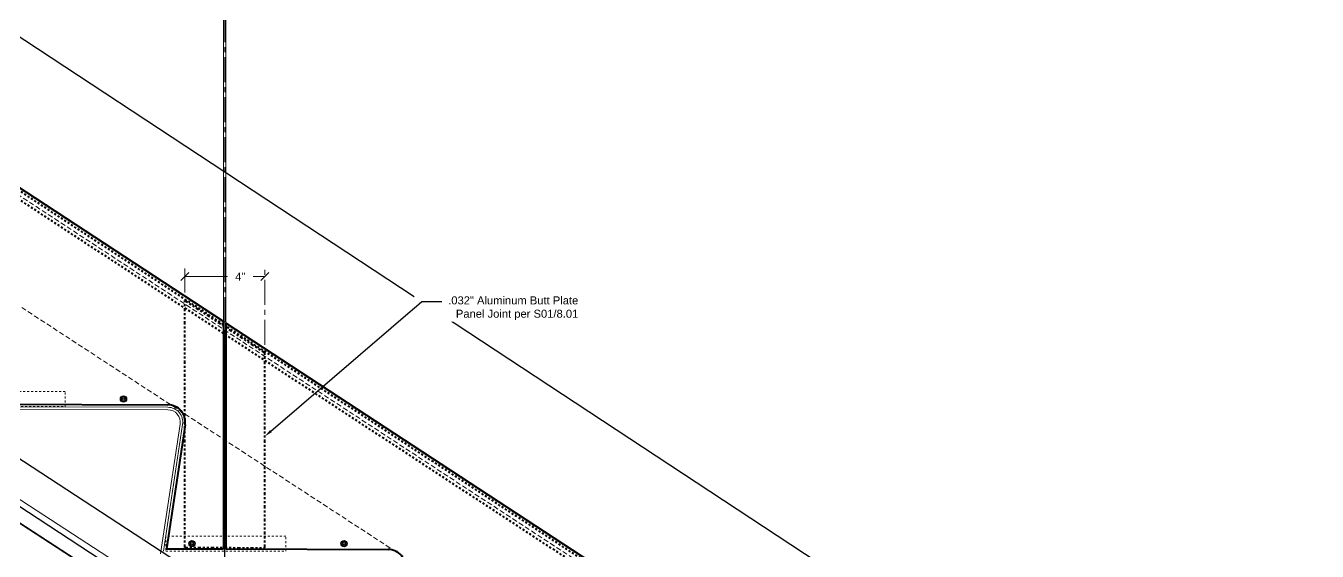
# Model space of a CAD drawing. Header units: inches. Extents: x -301 to 39679, y -468 to 370.
# Drawn here: x 1587.7 to 1652.3, y 45.9 to 72.2 of the extents above; entities that cross this region are included whole.
import ezdxf
from ezdxf import colors
from ezdxf.entities.mleader import LeaderData, LeaderLine
from ezdxf.enums import TextEntityAlignment as Align
from ezdxf.math import Vec2, Vec3

# ---------------------------------------------------------------- set-up
doc = ezdxf.new("R2010")
doc.units = ezdxf.units.IN
doc.header["$MEASUREMENT"] = 0
for name, pattern in [('CENTER', [2, 1.25, -0.25, 0.25, -0.25]), ('DASHED2', [0.375, 0.25, -0.125]), ('HIDDEN', [0.375, 0.25, -0.125]), ('HIDDEN2', [0.1875, 0.125, -0.0625]), ('PHANTOM2', [1.25, 0.625, -0.125, 0.125, -0.125, 0.125, -0.125])]:
    doc.linetypes.add(name, pattern=pattern)
doc.layers.get('Defpoints').update_dxf_attribs({"color": 3})
for name, color, linetype, lineweight in [('NSE-By_Others', 252, 'Continuous', 0), ('NSE-By_Others_Hidden', 252, 'HIDDEN', 0), ('NSE-Call-Outs', 51, 'Continuous', 13), ('NSE-Dimensions', 51, 'Continuous', 13), ('NSE-Flashing 01', 2, 'Continuous', 40), ('NSE-Furring 01', 30, 'Continuous', 18), ('NSE-Hardware', 111, 'Continuous', 25), ('NSE-Panels 01', 1, 'Continuous', 40), ('NSE-Title', 51, 'Continuous', 9)]:
    doc.layers.add(name, color=color, linetype=linetype, lineweight=lineweight)
doc.layers.add('NSE-Construction', color=86, linetype='Continuous', plot=False)
doc.layers.add('NSE-Detail Border', color=7, linetype='Continuous')
doc.styles.add('004 - NSSM - Standard', font='arial.ttf', dxfattribs={"height": 0.4})
doc.styles.add('008 - NSSM - Standard', font='arial.ttf', dxfattribs={"height": 0.8})
doc.styles.add('3_0-0_TEXT', font='simplex.shx', dxfattribs={"width": 0.7, "height": 0.375})
doc.dimstyles.new('$$$FASTENER$$$', dxfattribs={"dimtxt": 0.375, "dimasz": 0, "dimexe": 0, "dimexo": 0, "dimgap": 0, "dimtad": 0, "dimtih": 1, "dimtoh": 1, "dimdec": 4, "dimzin": 3, "dimdsep": 46, "dimlunit": 4, "dimtxsty": '3_0-0_TEXT', "dimblk": 'NONE', "dimcen": 0, "dimclrd": 256, "dimclre": 256, "dimclrt": 256, "dimadec": 0, "dimazin": 0, "dimtfac": 0.375, "dimtdec": 4, "dimtofl": 0, "dimtmove": 1, "dimatfit": 3, "dimldrblk": 'NONE', "dimfxl": 1, "dimtolj": 1, "dimtzin": 0, "dimarcsym": 0})
doc.dimstyles.new('004 - NSSM - Standard$0', dxfattribs={"dimtxt": 0.4, "dimasz": 0.4, "dimexe": 0.4, "dimexo": 0.4, "dimgap": 0.4, "dimtad": 0, "dimdec": 4, "dimzin": 3, "dimdsep": 46, "dimlunit": 5, "dimtxsty": '004 - NSSM - Standard', "dimblk": 'OBLIQUE', "dimcen": 0.4, "dimclrd": 256, "dimclre": 256, "dimclrt": 256, "dimazin": 0, "dimtfac": 0.7, "dimtdec": 4, "dimtmove": 1, "dimatfit": 2, "dimfxl": 1, "dimtfill": 1, "dimtfillclr": 11, "dimfrac": 1, "dimtolj": 1, "dimtzin": 0, "dimlwd": 0, "dimlwe": 0, "dimarcsym": 0})

# ---------------------------------------------------------------- blocks, each defined once
blk = doc.blocks.new('*U156')
blk.add_wipeout([(32.646, 1.129), (32.646, 0), (0, 0), (0, 22.625), (32.688, 22.625), (32.688, 0), (32.646, 0), (32.646, 22.583), (0.042, 22.583), (0.042, 1.129)])
at = {"layer": 'Defpoints', "style": '008 - NSSM - Standard'}
blk.add_attdef('DETAIL_NUMBER', text='', height=0.218, dxfattribs=at).set_placement((0.625, 0.567), align=Align.MIDDLE_CENTER)
at = {"layer": 'NSE-Title', "style": '004 - NSSM - Standard'}
for tag, p in [('DETAIL_DESCRIPTION', (1.129, 0.62)), ('ARCH_REF', (2.197, 0.388))]:
    blk.add_attdef(tag, p, '', height=0.134, dxfattribs=at)
blk = doc.blocks.new('_None')
blk = doc.blocks.new('Bolt Head')
blk.add_lwpolyline([(0.25, 0), (0.12, 0.22), (-0.12, 0.22), (-0.25, 0), (-0.12, -0.22), (0.12, -0.22)], close=True)
for radius in [0.312, 0.125]:
    blk.add_circle((0, 0), radius)
blk = doc.blocks.new('_Oblique')
at = {"color": 0, "linetype": 'ByBlock', "lineweight": -2}
blk.add_line((-0.5, -0.5), (0.5, 0.5), dxfattribs=at)
blk = doc.blocks.new('*D211')
at = {"layer": 'Defpoints', "color": 0, "transparency": 16777216}
for p in [(1597.643, 82.132), (1597.643, 56.947), (1661.018, 15.671)]:
    blk.add_point(p, dxfattribs=at)
at = {"layer": 'NSE-Dimensions', "linetype": 'CENTER', "lineweight": 0, "transparency": 16777216}
blk.add_line((1597.643, 57.347), (1597.643, 82.532), dxfattribs=at)
at = {"layer": 'NSE-Dimensions', "lineweight": 0, "transparency": 16777216}
for p, q in [((1597.643, 82.132), (1628.304, 82.132)), ((1661.018, 82.132), (1630.357, 82.132)), ((1661.018, 16.071), (1661.018, 82.532))]:
    blk.add_line(p, q, dxfattribs=at)
at = {"layer": 'NSE-Dimensions', "lineweight": 0, "transparency": 16777216, "xscale": 0.4, "yscale": 0.4, "zscale": 0.4, "rotation": 180}
blk.add_blockref('_Oblique', (1597.643, 82.132), dxfattribs=at)
at = {"layer": 'NSE-Dimensions', "lineweight": 0, "transparency": 16777216, "xscale": 0.4, "yscale": 0.4, "zscale": 0.4}
blk.add_blockref('_Oblique', (1661.018, 82.132), dxfattribs=at)
at = {"layer": 'NSE-Dimensions', "transparency": 16777216, "insert": (1629.331, 82.132), "char_height": 0.4, "attachment_point": 5, "style": '004 - NSSM - Standard', "bg_fill": 3, "box_fill_scale": 1.25, "bg_fill_color": 256, "bg_fill_true_color": 13158600, "bg_fill_transparency": 0}
blk.add_mtext('\\A1;63{\\H0.7x;\\S3#8;}"', dxfattribs=at)
blk = doc.blocks.new('*D258')
at = {"layer": 'Defpoints', "color": 0, "transparency": 16777216}
for p in [(1567.398, 54.598), (1566.255, 52.853), (1595.892, 35.929)]:
    blk.add_point(p, dxfattribs=at)
at = {"layer": 'NSE-Construction', "lineweight": 0, "transparency": 16777216}
for p, q in [((1567.179, 54.263), (1566.036, 52.518)), ((1566.255, 52.853), (1579.6, 44.113)), ((1594.752, 34.19), (1581.407, 42.93)), ((1595.673, 35.595), (1594.533, 33.855))]:
    blk.add_line(p, q, dxfattribs=at)
at = {"layer": 'NSE-Construction', "lineweight": 0, "transparency": 16777216, "xscale": 0.4, "yscale": 0.4, "zscale": 0.4}
for p, rotation in [((1566.255, 52.853), 146.7783065510827), ((1594.752, 34.19), 326.7783065510826)]:
    blk.add_blockref('_Oblique', p, dxfattribs=dict(at, rotation=rotation))
at = {"layer": 'NSE-Construction', "transparency": 16777216, "insert": (1580.504, 43.521), "char_height": 0.4, "attachment_point": 5, "rotation": 326.77831, "style": '004 - NSSM - Standard', "bg_fill": 3, "box_fill_scale": 1.25, "bg_fill_color": 256, "bg_fill_true_color": 13158600, "bg_fill_transparency": 0}
blk.add_mtext('\\A1;34{\\H0.7x;\\S1#16;}"', dxfattribs=at)
blk = doc.blocks.new('*D396')
at = {"layer": 'Defpoints', "color": 0, "transparency": 16777216}
for p in [(1599.643, 59.621), (1595.643, 58.427), (1599.643, 55.806)]:
    blk.add_point(p, dxfattribs=at)
at = {"layer": 'NSE-Dimensions', "lineweight": 0, "transparency": 16777216}
for p, q in [((1595.643, 58.827), (1595.643, 60.021)), ((1595.643, 59.621), (1597.782, 59.621)), ((1599.643, 59.621), (1599.058, 59.621))]:
    blk.add_line(p, q, dxfattribs=at)
at = {"layer": 'NSE-Dimensions', "linetype": 'CENTER', "lineweight": 0, "transparency": 16777216}
blk.add_line((1599.643, 56.206), (1599.643, 60.021), dxfattribs=at)
at = {"layer": 'NSE-Dimensions', "lineweight": 0, "transparency": 16777216, "xscale": 0.4, "yscale": 0.4, "zscale": 0.4, "rotation": 180}
blk.add_blockref('_Oblique', (1595.643, 59.621), dxfattribs=at)
at = {"layer": 'NSE-Dimensions', "lineweight": 0, "transparency": 16777216, "xscale": 0.4, "yscale": 0.4, "zscale": 0.4}
blk.add_blockref('_Oblique', (1599.643, 59.621), dxfattribs=at)
at = {"layer": 'NSE-Dimensions', "transparency": 16777216, "insert": (1598.42, 59.621), "char_height": 0.4, "attachment_point": 5, "style": '004 - NSSM - Standard', "bg_fill": 3, "box_fill_scale": 1.25, "bg_fill_color": 256, "bg_fill_true_color": 13158600, "bg_fill_transparency": 0}
blk.add_mtext('\\A1;4"', dxfattribs=at)
blk = doc.blocks.new('*U30')
blk.add_lwpolyline([(0.035, -0.125), (0.035, 0.125), (0.052, 0.125), (0.052, -0.125)], close=True)
for points in [[(0.052, 0.11), (0.136, 0.05), (0.5, 0.05), (0.552, 0), (0.5, -0.05), (0.136, -0.05), (0.052, -0.11), (0.052, 0.11)], [(0.5, 0.05), (0.402, 0.029), (0.373, 0), (0.402, -0.029), (0.5, -0.05)], [(0.402, 0.029), (0.552, 0)]]:
    blk.add_leader(points, dimstyle='$$$FASTENER$$$')
at = {"has_arrowhead": 0}
for points in [[(0.143, 0.05), (0.148, 0.069), (0.184, -0.063), (0.187, -0.051)], [(0.175, 0.05), (0.18, 0.069), (0.215, -0.063), (0.218, -0.051)], [(0.206, 0.05), (0.211, 0.069), (0.246, -0.063), (0.25, -0.051)], [(0.237, 0.05), (0.242, 0.069), (0.278, -0.063), (0.281, -0.051)], [(0.268, 0.05), (0.273, 0.069), (0.309, -0.063), (0.312, -0.051)], [(0.3, 0.05), (0.305, 0.069), (0.34, -0.063), (0.343, -0.051)], [(0.331, 0.05), (0.336, 0.069), (0.371, -0.063), (0.375, -0.051)], [(0.362, 0.05), (0.367, 0.069), (0.403, -0.063), (0.406, -0.051)], [(0.136, 0), (0.153, -0.063), (0.156, -0.051)]]:
    blk.add_leader(points, dimstyle='$$$FASTENER$$$', dxfattribs=at)
blk = doc.blocks.new('*U255')
blk.add_lwpolyline([(33.94, -0.124), (0.125, -0.125), (0.125, -0.876), (0, -0.876), (0, -0.125, -0.414214), (0.125, 0), (33.94, 0.001, -0.414214), (34.065, -0.124)], format="xyb")
blk.add_lwpolyline([(33.94, -0.124), (33.94, -0.875), (34.065, -0.874), (34.065, -0.124)])
at = {"layer": 'Defpoints'}
for p, q in [((0, 0), (0.185, -0.185)), ((34.065, 0.001), (33.88, -0.184)), ((0.125, -0.876), (0.178, -0.876)), ((33.94, -0.875), (33.887, -0.875))]:
    blk.add_line(p, q, dxfattribs=at)
for points in [[(0.125, 0), (0, 0), (0, -0.125)], [(33.94, 0.001), (34.065, 0.001), (34.065, -0.124)]]:
    blk.add_lwpolyline(points, dxfattribs=at)
at = {"layer": 'NSE-Hardware', "xscale": -1, "rotation": 180}
blk.add_blockref('*U30', (-0.035, -0.501), dxfattribs=at)
at = {"layer": 'NSE-Hardware', "xscale": -1}
blk.add_blockref('*U30', (34.1, -0.499), dxfattribs=at)

msp = doc.modelspace()

# ---------------------------------------------------------------- linework, layer by layer
at = {"color": 0, "linetype": 'Continuous', "lineweight": 0, "extrusion": (3.20393e-20, 1, -1.2238e-14)}
msp.add_line((1594.72779, 46.01733), (1594.7285, 46.01697), dxfattribs=at)
at = {"layer": 'NSE-By_Others', "linetype": 'DASHED2', "extrusion": (3.20393e-20, 1, -1.2238e-14)}
for p, q in [((1660.86283, 15.52857), (1541.63072, 93.64371)), ((1660.86283, 10.1712), (1540.47984, 88.77637))]:
    msp.add_line(p, q, dxfattribs=at)
at = {"layer": 'NSE-By_Others', "linetype": 'Continuous', "extrusion": (3.20393e-20, 1, -1.2238e-14)}
for p, q in [((1583.41148, 53.00282), (1594.79986, 52.96463)), ((1583.55671, 53.12733), (1594.80028, 53.08963)), ((1595.41576, 52.24629), (1594.43734, 45.7683)), ((1595.53935, 52.22763), (1594.58256, 45.89282))]:
    msp.add_line(p, q, dxfattribs=at)
at = {"layer": 'NSE-By_Others', "linetype": 'Continuous'}
for radius in [0.625, 0.75]:
    msp.add_arc((1594.79776, 52.33963), radius, 351.411141, 89.8078584, dxfattribs=at)
at = {"layer": 'NSE-By_Others_Hidden', "color": 253, "linetype": 'HIDDEN2', "ltscale": 0.5}
for points in [[(1583.66998, 53.12733), (1589.66998, 53.12733), (1589.66998, 53.87733), (1583.66998, 53.87733)], [(1594.69584, 45.89282), (1600.69584, 45.89282), (1600.69584, 46.64282), (1594.69584, 46.64282)]]:
    msp.add_lwpolyline(points, close=True, dxfattribs=at)
at = {"layer": 'NSE-Construction', "extrusion": (0.003242, -0.001453, 0.999994)}
msp.add_line((1557.94985, 90.9781), (1659.93077, 23.86786), dxfattribs=at)
at = {"layer": 'NSE-Construction'}
for p, q in [((1648.98815, 10.29589), (1538.27566, 82.55349)), ((1645.32927, 10.29561), (1537.68255, 80.55231)), ((1597.6433, 10.17121), (1597.6433, 56.94696))]:
    msp.add_line(p, q, dxfattribs=at)
at = {"layer": 'NSE-Flashing 01', "linetype": 'PHANTOM2', "ltscale": 0.25}
for p, q in [((1595.6433, 46.07676), (1595.6433, 58.427)), ((1599.6433, 46.06335), (1599.6433, 55.8064))]:
    msp.add_line(p, q, dxfattribs=at)
at = {"layer": 'NSE-Flashing 01', "linetype": 'PHANTOM2', "ltscale": 0.25, "extrusion": (3.20393e-20, 1, -1.2238e-14)}
for p, q in [((1599.6433, 55.8064), (1595.6433, 58.427)), ((1595.6433, 46.07676), (1599.6433, 46.06335))]:
    msp.add_line(p, q, dxfattribs=at)
at = {"layer": 'NSE-Furring 01'}
for points in [[(1537.51931, 80.95641), (1536.97628, 80.12265), (1643.03099, 11.04896), (1643.57401, 11.88271)], [(1537.51931, 80.95641), (1643.57401, 11.88271)], [(1536.98993, 80.1436), (1643.04463, 11.06991)]]:
    msp.add_lwpolyline(points, dxfattribs=at)
at = {"layer": 'NSE-Panels 01', "color": 9, "linetype": 'HIDDEN2', "ltscale": 0.25, "extrusion": (3.20393e-20, 1, -1.2238e-14)}
for p, q in [((1597.5808, 57.22884), (1541.60916, 93.89876)), ((1597.5808, 56.78405), (1552.79692, 86.1243)), ((1660.43511, 16.05325), (1597.7058, 57.15047)), ((1660.81279, 15.3575), (1597.7058, 56.70216))]:
    msp.add_line(p, q, dxfattribs=at)
at = {"layer": 'NSE-Panels 01', "extrusion": (3.20393e-20, 1, -1.2238e-14)}
for p, q in [((1597.5808, 57.37828), (1541.67766, 94.00332)), ((1661.14329, 15.73873), (1597.7058, 57.29991)), ((1583.70193, 53.25185), (1594.80072, 53.21463)), ((1595.66295, 52.20896), (1594.72779, 46.01733)), ((1594.72779, 46.01733), (1597.5808, 46.00776)), ((1597.7058, 46.00734), (1605.8147, 45.98015))]:
    msp.add_line(p, q, dxfattribs=at)
at = {"layer": 'NSE-Panels 01'}
for p, q in [((1597.5808, 57.3818), (1597.5808, 57.23237)), ((1597.5808, 57.37828), (1597.5808, 46.00776)), ((1597.7058, 57.29991), (1597.7058, 57.15047)), ((1597.7058, 57.15047), (1597.7058, 46.00734))]:
    msp.add_line(p, q, dxfattribs=at)
for centre in [(1594.79776, 52.33963), (1605.81174, 45.10516)]:
    msp.add_arc(centre, 0.875, 351.411141, 89.8078584, dxfattribs=at)

# ---------------------------------------------------------------- block references
at = {"layer": 'NSE-Construction', "xscale": 0.5, "yscale": 0.5, "zscale": 0.5}
for p in [(1592.58171, 53.50233), (1603.60757, 46.26782)]:
    msp.add_blockref('Bolt Head', p, dxfattribs=at)
at = {"layer": 'NSE-Hardware', "xscale": 0.5, "yscale": 0.5, "zscale": 0.5}
msp.add_blockref('Bolt Head', (1596.00365, 46.26782), dxfattribs=at)
at = {"layer": 'NSE-Panels 01', "rotation": 146.9237005842617}
msp.add_blockref('*U255', (1597.43643, 38.28263), dxfattribs=at)

# ---------------------------------------------------------------- next in the draw order: dimensions: what is measured, and where the dimension line sits
at = {"layer": 'NSE-Construction'}
dim = msp.add_linear_dim(base=(1566.25516, 52.85307), p1=(1595.89194, 35.92949), p2=(1567.39767, 54.59757), angle=326.7783066, dimstyle='004 - NSSM - Standard$0', override={"dimpost": '"'}, dxfattribs=at)
dim.commit()
dim.dimension.update_dxf_attribs({"geometry": '*D258', "text_midpoint": (1580.50379, 43.52132)})
at = {"layer": 'NSE-Dimensions'}
dim = msp.add_linear_dim(base=(1597.6433, 82.13211), p1=(1661.01829, 15.67118), p2=(1597.6433, 56.94696), dimstyle='004 - NSSM - Standard$0', override={"dimlunit": 5, "dimpost": '"'}, dxfattribs=at)
dim.commit()
dim.dimension.update_dxf_attribs({"geometry": '*D211', "text_midpoint": (1629.3308, 82.13211)})

# ---------------------------------------------------------------- next in the draw order: leaders
at = {"layer": 'NSE-Call-Outs'}
ml = msp.add_multileader_mtext('Standard', dxfattribs=at)
ml.set_content('.032" Aluminum Butt Plate\\PPanel Joint per S01/8.01', color=256, style='004 - NSSM - Standard')
ml.set_leader_properties(color=256)
ml.build(insert=Vec2(0, 0))
ml.multileader.update_dxf_attribs({"dogleg_length": 1, "arrow_head_size": 0.4})
ctx = ml.context
ctx.base_point, ctx.char_height, ctx.arrow_head_size, ctx.landing_gap_size, ctx.plane_origin = Vec3(1608.4887, 58.37824), 0.4, 0.4, 0.4, Vec3(1568.83964, 68.25788)
ctx.text_align_type = 2
notes = []
notes.append((ctx, [(1, (1, 1, 0), (1607.4887, 58.37824), (1, 0), 1, [(0, [(1599.6433, 51.63088)], 0, [])])]))
ctx.mtext.insert, ctx.mtext.width, ctx.mtext.defined_height, ctx.mtext.alignment, ctx.mtext.flow_direction = Vec3(1615.31844, 58.63377), 8, 1.61676, 3, 5
ctx.mtext.has_bg_fill, ctx.mtext.bg_color, ctx.mtext.bg_scale_factor, ctx.mtext.bg_transparency, ctx.mtext.use_window_bg_color = 1, -1027028792, 1.5, 0, 1
for ctx, leaders in notes:
    for number, flags, end, landing, length, lines in leaders:
        leader = LeaderData()
        leader.index, (leader.has_last_leader_line, leader.has_dogleg_vector, leader.attachment_direction) = number, flags
        leader.last_leader_point, leader.dogleg_vector, leader.dogleg_length = Vec3(end), Vec3(landing), length
        for number, points, colour, breaks in lines:
            line = LeaderLine()
            line.index, line.vertices, line.color, line.breaks = number, Vec3.list(points), colors.encode_raw_color(colour), breaks
            leader.lines.append(line)
        ctx.leaders.append(leader)

# ---------------------------------------------------------------- next in the draw order: block references
at = {"layer": 'NSE-Detail Border', "xscale": 4, "yscale": 4, "zscale": 4}
msp.add_blockref('*U156', (1548.95478, 0.25), dxfattribs=at)

# ---------------------------------------------------------------- next in the draw order: linework, layer by layer
at = {"layer": 'NSE-By_Others'}
for p, q in [((1597.5808, 57.3818), (1597.5808, 98.36242)), ((1597.7058, 57.29991), (1597.7058, 98.28053))]:
    msp.add_line(p, q, dxfattribs=at)

# ---------------------------------------------------------------- next in the draw order: dimensions: what is measured, and where the dimension line sits
at = {"layer": 'NSE-Dimensions'}
dim = msp.add_linear_dim(base=(1599.6433, 59.62125), p1=(1595.6433, 58.427), p2=(1599.6433, 55.8064), dimstyle='004 - NSSM - Standard$0', override={"dimpost": '"'}, dxfattribs=at)
dim.commit()
dim.dimension.update_dxf_attribs({"geometry": '*D396', "text_midpoint": (1598.41978, 59.62125), "dimtype": 160})

doc.saveas('drawing.dxf')
